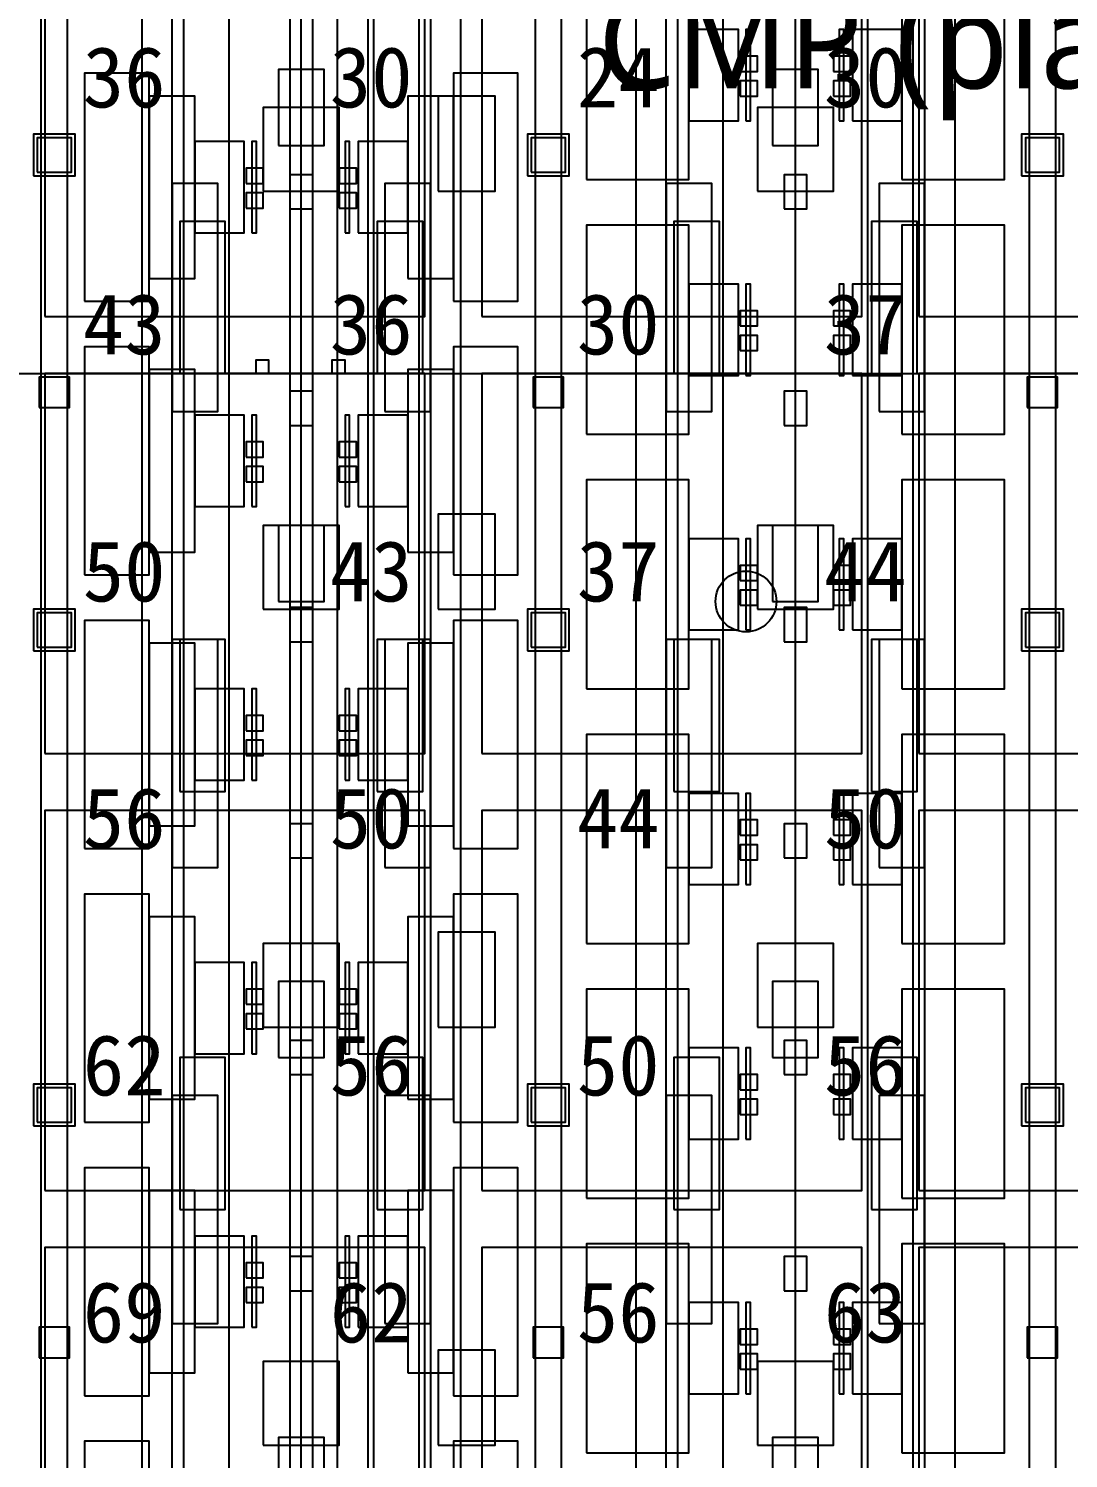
# Model space of a CAD drawing. Header units: metres. Extents: x -1640 to 1560, y -268 to 2338.
# Drawn here: x -118.92 to -91.57, y 996.45 to 1034.08 of the extents above; entities that cross this region are included whole.
import ezdxf

# ---------------------------------------------------------------- set-up
doc = ezdxf.new("R2010")
doc.units = ezdxf.units.M
for name, color, linetype in [('1F_CHL', 4, 'Continuous'), ('1F_PUMP', 2, 'Continuous'), ('1F_SCR', 3, 'Continuous'), ('1F_STRUCT_COLUMN', 8, 'Continuous'), ('2F_CSF_LATERAL_RACK_CONCEPT', 9, 'Continuous'), ('2F_RFG', 5, 'Continuous'), ('2F_STRUCT_COLUMN', 8, 'Continuous'), ('2F_VMB', 6, 'Continuous'), ('3F_CLEANROOM_OVERHEAD_PIPE_DUCT_CONCEPT', 9, 'Continuous'), ('3F_CMP', 5, 'Continuous'), ('3F_EHS_EGRESS_DIST_M', 2, 'Continuous'), ('3F_EHS_SAFETY_SHOWER_EYEWASH_CONCEPT', 3, 'Continuous'), ('3F_ETCH', 2, 'Continuous'), ('3F_FOUP', 5, 'Continuous'), ('3F_OHT', 9, 'Continuous'), ('3F_OHTV', 1, 'Continuous'), ('3F_STRUCT_COLUMN', 8, 'Continuous'), ('3F_TBAR', 6, 'Continuous'), ('3F_TEXT', 7, 'Continuous'), ('4F_FFU', 1, 'Continuous'), ('4F_STRUCT_PLENUM_TRUSS_CONCEPT', 9, 'Continuous'), ('5F_CHL', 4, 'Continuous'), ('5F_PUMP', 2, 'Continuous'), ('5F_SCR', 3, 'Continuous'), ('5F_STRUCT_COLUMN', 8, 'Continuous'), ('6F_CSF_LATERAL_RACK_CONCEPT', 9, 'Continuous'), ('6F_RFG', 5, 'Continuous'), ('6F_STRUCT_COLUMN', 8, 'Continuous'), ('6F_VMB', 6, 'Continuous'), ('7F_CLEANROOM_OVERHEAD_PIPE_DUCT_CONCEPT', 9, 'Continuous'), ('7F_CMP', 5, 'Continuous'), ('7F_EHS_EGRESS_DIST_M', 2, 'Continuous'), ('7F_EHS_SAFETY_SHOWER_EYEWASH_CONCEPT', 3, 'Continuous'), ('7F_ETCH', 2, 'Continuous'), ('7F_FOUP', 5, 'Continuous'), ('7F_OHT', 9, 'Continuous'), ('7F_OHTV', 1, 'Continuous'), ('7F_STRUCT_COLUMN', 8, 'Continuous'), ('7F_TBAR', 6, 'Continuous'), ('7F_TEXT', 7, 'Continuous'), ('8F_FFU', 1, 'Continuous'), ('8F_STRUCT_PLENUM_TRUSS_CONCEPT', 9, 'Continuous'), ('EHS_GAS_SUPPLY', 3, 'Continuous'), ('EHS_PROCESS_EXHAUST', 1, 'Continuous'), ('EHS_TREATED_EXHAUST', 30, 'Continuous'), ('UTIL_GAS.SPEC_CONCEPT', 3, 'Continuous'), ('UTIL_PCW.R_CONCEPT', 1, 'Continuous'), ('UTIL_PCW.S_CONCEPT', 6, 'Continuous')]:
    doc.layers.add(name, color=color, linetype=linetype)
doc.styles.add('KO', font='malgun.ttf')

msp = doc.modelspace()

# ---------------------------------------------------------------- linework, layer by layer
at = {"layer": '1F_CHL'}
for points in [[(-108.15, 1029.8), (-106.65, 1029.8), (-106.65, 1032.3), (-108.15, 1032.3)], [(-108.15, 1018.8), (-106.65, 1018.8), (-106.65, 1021.3), (-108.15, 1021.3)], [(-108.15, 1007.8), (-106.65, 1007.8), (-106.65, 1010.3), (-108.15, 1010.3)], [(-108.15, 996.8), (-106.65, 996.8), (-106.65, 999.3), (-108.15, 999.3)]]:
    msp.add_lwpolyline(points, close=True, dxfattribs=at)
at = {"layer": '1F_PUMP'}
for points in [[(-114.95, 1025), (-113.75, 1025), (-113.75, 1029), (-114.95, 1029)], [(-109.75, 1025), (-108.55, 1025), (-108.55, 1029), (-109.75, 1029)], [(-101.95, 1025), (-100.75, 1025), (-100.75, 1029), (-101.95, 1029)], [(-96.75, 1025), (-95.55, 1025), (-95.55, 1029), (-96.75, 1029)], [(-114.95, 1014), (-113.75, 1014), (-113.75, 1018), (-114.95, 1018)], [(-109.75, 1014), (-108.55, 1014), (-108.55, 1018), (-109.75, 1018)], [(-101.95, 1014), (-100.75, 1014), (-100.75, 1018), (-101.95, 1018)], [(-96.75, 1014), (-95.55, 1014), (-95.55, 1018), (-96.75, 1018)], [(-114.95, 1003), (-113.75, 1003), (-113.75, 1007), (-114.95, 1007)], [(-109.75, 1003), (-108.55, 1003), (-108.55, 1007), (-109.75, 1007)], [(-101.95, 1003), (-100.75, 1003), (-100.75, 1007), (-101.95, 1007)], [(-96.75, 1003), (-95.55, 1003), (-95.55, 1007), (-96.75, 1007)]]:
    msp.add_lwpolyline(points, close=True, dxfattribs=at)
at = {"layer": '1F_SCR'}
for points in [[(-112.75, 1029.8), (-110.75, 1029.8), (-110.75, 1032), (-112.75, 1032)], [(-99.75, 1029.8), (-97.75, 1029.8), (-97.75, 1032), (-99.75, 1032)], [(-112.75, 1018.8), (-110.75, 1018.8), (-110.75, 1021), (-112.75, 1021)], [(-99.75, 1018.8), (-97.75, 1018.8), (-97.75, 1021), (-99.75, 1021)], [(-112.75, 1007.8), (-110.75, 1007.8), (-110.75, 1010), (-112.75, 1010)], [(-99.75, 1007.8), (-97.75, 1007.8), (-97.75, 1010), (-99.75, 1010)], [(-112.75, 996.8), (-110.75, 996.8), (-110.75, 999), (-112.75, 999)], [(-99.75, 996.8), (-97.75, 996.8), (-97.75, 999), (-99.75, 999)]]:
    msp.add_lwpolyline(points, close=True, dxfattribs=at)
at = {"layer": '1F_STRUCT_COLUMN'}
for points in [[(-118.8, 1030.2), (-117.7, 1030.2), (-117.7, 1031.3), (-118.8, 1031.3)], [(-105.8, 1030.2), (-104.7, 1030.2), (-104.7, 1031.3), (-105.8, 1031.3)], [(-92.8, 1030.2), (-91.7, 1030.2), (-91.7, 1031.3), (-92.8, 1031.3)], [(-118.8, 1017.7), (-117.7, 1017.7), (-117.7, 1018.8), (-118.8, 1018.8)], [(-105.8, 1017.7), (-104.7, 1017.7), (-104.7, 1018.8), (-105.8, 1018.8)], [(-92.8, 1017.7), (-91.7, 1017.7), (-91.7, 1018.8), (-92.8, 1018.8)], [(-118.8, 1005.2), (-117.7, 1005.2), (-117.7, 1006.3), (-118.8, 1006.3)], [(-105.8, 1005.2), (-104.7, 1005.2), (-104.7, 1006.3), (-105.8, 1006.3)], [(-92.8, 1005.2), (-91.7, 1005.2), (-91.7, 1006.3), (-92.8, 1006.3)]]:
    msp.add_lwpolyline(points, close=True, dxfattribs=at)
at = {"layer": '2F_CSF_LATERAL_RACK_CONCEPT'}
for points in [[(-115.95, 891), (-115.15, 891), (-115.15, 1041), (-115.95, 1041)], [(-108.35, 891), (-107.55, 891), (-107.55, 1041), (-108.35, 1041)], [(-102.95, 891), (-102.15, 891), (-102.15, 1041), (-102.95, 1041)], [(-95.35, 891), (-94.55, 891), (-94.55, 1041), (-95.35, 1041)]]:
    msp.add_lwpolyline(points, close=True, dxfattribs=at)
at = {"layer": '2F_RFG'}
for points in [[(-115.15, 1024), (-113.95, 1024), (-113.95, 1030), (-115.15, 1030)], [(-109.55, 1024), (-108.35, 1024), (-108.35, 1030), (-109.55, 1030)], [(-102.15, 1024), (-100.95, 1024), (-100.95, 1030), (-102.15, 1030)], [(-96.55, 1024), (-95.35, 1024), (-95.35, 1030), (-96.55, 1030)], [(-115.15, 1012), (-113.95, 1012), (-113.95, 1018), (-115.15, 1018)], [(-109.55, 1012), (-108.35, 1012), (-108.35, 1018), (-109.55, 1018)], [(-102.15, 1012), (-100.95, 1012), (-100.95, 1018), (-102.15, 1018)], [(-96.55, 1012), (-95.35, 1012), (-95.35, 1018), (-96.55, 1018)], [(-115.15, 1000), (-113.95, 1000), (-113.95, 1006), (-115.15, 1006)], [(-109.55, 1000), (-108.35, 1000), (-108.35, 1006), (-109.55, 1006)], [(-102.15, 1000), (-100.95, 1000), (-100.95, 1006), (-102.15, 1006)], [(-96.55, 1000), (-95.35, 1000), (-95.35, 1006), (-96.55, 1006)]]:
    msp.add_lwpolyline(points, close=True, dxfattribs=at)
at = {"layer": '2F_STRUCT_COLUMN'}
for points in [[(-118.7, 1030.3), (-117.8, 1030.3), (-117.8, 1031.2), (-118.7, 1031.2)], [(-105.7, 1030.3), (-104.8, 1030.3), (-104.8, 1031.2), (-105.7, 1031.2)], [(-92.7, 1030.3), (-91.8, 1030.3), (-91.8, 1031.2), (-92.7, 1031.2)], [(-118.7, 1017.8), (-117.8, 1017.8), (-117.8, 1018.7), (-118.7, 1018.7)], [(-105.7, 1017.8), (-104.8, 1017.8), (-104.8, 1018.7), (-105.7, 1018.7)], [(-92.7, 1017.8), (-91.8, 1017.8), (-91.8, 1018.7), (-92.7, 1018.7)], [(-118.7, 1005.3), (-117.8, 1005.3), (-117.8, 1006.2), (-118.7, 1006.2)], [(-105.7, 1005.3), (-104.8, 1005.3), (-104.8, 1006.2), (-105.7, 1006.2)], [(-92.7, 1005.3), (-91.8, 1005.3), (-91.8, 1006.2), (-92.7, 1006.2)]]:
    msp.add_lwpolyline(points, close=True, dxfattribs=at)
at = {"layer": '2F_VMB'}
for points in [[(-112.35, 1031), (-111.15, 1031), (-111.15, 1033), (-112.35, 1033)], [(-99.35, 1031), (-98.15, 1031), (-98.15, 1033), (-99.35, 1033)], [(-112.35, 1019), (-111.15, 1019), (-111.15, 1021), (-112.35, 1021)], [(-99.35, 1019), (-98.15, 1019), (-98.15, 1021), (-99.35, 1021)], [(-112.35, 1007), (-111.15, 1007), (-111.15, 1009), (-112.35, 1009)], [(-99.35, 1007), (-98.15, 1007), (-98.15, 1009), (-99.35, 1009)], [(-112.35, 995), (-111.15, 995), (-111.15, 997), (-112.35, 997)], [(-99.35, 995), (-98.15, 995), (-98.15, 997), (-99.35, 997)]]:
    msp.add_lwpolyline(points, close=True, dxfattribs=at)
at = {"layer": '3F_CLEANROOM_OVERHEAD_PIPE_DUCT_CONCEPT'}
for points in [[(-114.85, 890), (-113.65, 890), (-113.65, 1042), (-114.85, 1042)], [(-109.85, 890), (-108.65, 890), (-108.65, 1042), (-109.85, 1042)], [(-101.85, 890), (-100.65, 890), (-100.65, 1042), (-101.85, 1042)], [(-96.85, 890), (-95.65, 890), (-95.65, 1042), (-96.85, 1042)]]:
    msp.add_lwpolyline(points, close=True, dxfattribs=at)
at = {"layer": '3F_CMP'}
for points in [[(-104.25, 1030.1), (-101.55, 1030.1), (-101.55, 1035.6), (-104.25, 1035.6)], [(-95.95, 1030.1), (-93.25, 1030.1), (-93.25, 1035.6), (-95.95, 1035.6)], [(-101.55, 1031.65), (-100.25, 1031.65), (-100.25, 1034.05), (-101.55, 1034.05)], [(-97.25, 1031.65), (-95.95, 1031.65), (-95.95, 1034.05), (-97.25, 1034.05)], [(-104.25, 1023.4), (-101.55, 1023.4), (-101.55, 1028.9), (-104.25, 1028.9)], [(-95.95, 1023.4), (-93.25, 1023.4), (-93.25, 1028.9), (-95.95, 1028.9)], [(-101.55, 1024.95), (-100.25, 1024.95), (-100.25, 1027.35), (-101.55, 1027.35)], [(-97.25, 1024.95), (-95.95, 1024.95), (-95.95, 1027.35), (-97.25, 1027.35)], [(-104.25, 1016.7), (-101.55, 1016.7), (-101.55, 1022.2), (-104.25, 1022.2)], [(-95.95, 1016.7), (-93.25, 1016.7), (-93.25, 1022.2), (-95.95, 1022.2)], [(-101.55, 1018.25), (-100.25, 1018.25), (-100.25, 1020.65), (-101.55, 1020.65)], [(-97.25, 1018.25), (-95.95, 1018.25), (-95.95, 1020.65), (-97.25, 1020.65)], [(-104.25, 1010), (-101.55, 1010), (-101.55, 1015.5), (-104.25, 1015.5)], [(-95.95, 1010), (-93.25, 1010), (-93.25, 1015.5), (-95.95, 1015.5)], [(-101.55, 1011.55), (-100.25, 1011.55), (-100.25, 1013.95), (-101.55, 1013.95)], [(-97.25, 1011.55), (-95.95, 1011.55), (-95.95, 1013.95), (-97.25, 1013.95)], [(-104.25, 1003.3), (-101.55, 1003.3), (-101.55, 1008.8), (-104.25, 1008.8)], [(-95.95, 1003.3), (-93.25, 1003.3), (-93.25, 1008.8), (-95.95, 1008.8)], [(-101.55, 1004.85), (-100.25, 1004.85), (-100.25, 1007.25), (-101.55, 1007.25)], [(-97.25, 1004.85), (-95.95, 1004.85), (-95.95, 1007.25), (-97.25, 1007.25)], [(-104.25, 996.6), (-101.55, 996.6), (-101.55, 1002.1), (-104.25, 1002.1)], [(-95.95, 996.6), (-93.25, 996.6), (-93.25, 1002.1), (-95.95, 1002.1)], [(-101.55, 998.15), (-100.25, 998.15), (-100.25, 1000.55), (-101.55, 1000.55)], [(-97.25, 998.15), (-95.95, 998.15), (-95.95, 1000.55), (-97.25, 1000.55)]]:
    msp.add_lwpolyline(points, close=True, dxfattribs=at)
at = {"layer": '3F_EHS_SAFETY_SHOWER_EYEWASH_CONCEPT'}
msp.add_circle((-100.05, 1019), 0.8, dxfattribs=at)
at = {"layer": '3F_ETCH'}
for points in [[(-117.45, 1026.9), (-115.75, 1026.9), (-115.75, 1032.9), (-117.45, 1032.9)], [(-107.75, 1026.9), (-106.05, 1026.9), (-106.05, 1032.9), (-107.75, 1032.9)], [(-115.75, 1027.5), (-114.55, 1027.5), (-114.55, 1032.3), (-115.75, 1032.3)], [(-108.95, 1027.5), (-107.75, 1027.5), (-107.75, 1032.3), (-108.95, 1032.3)], [(-114.55, 1028.7), (-113.25, 1028.7), (-113.25, 1031.1), (-114.55, 1031.1)], [(-110.25, 1028.7), (-108.95, 1028.7), (-108.95, 1031.1), (-110.25, 1031.1)], [(-117.45, 1019.7), (-115.75, 1019.7), (-115.75, 1025.7), (-117.45, 1025.7)], [(-107.75, 1019.7), (-106.05, 1019.7), (-106.05, 1025.7), (-107.75, 1025.7)], [(-115.75, 1020.3), (-114.55, 1020.3), (-114.55, 1025.1), (-115.75, 1025.1)], [(-108.95, 1020.3), (-107.75, 1020.3), (-107.75, 1025.1), (-108.95, 1025.1)], [(-114.55, 1021.5), (-113.25, 1021.5), (-113.25, 1023.9), (-114.55, 1023.9)], [(-110.25, 1021.5), (-108.95, 1021.5), (-108.95, 1023.9), (-110.25, 1023.9)], [(-117.45, 1012.5), (-115.75, 1012.5), (-115.75, 1018.5), (-117.45, 1018.5)], [(-107.75, 1012.5), (-106.05, 1012.5), (-106.05, 1018.5), (-107.75, 1018.5)], [(-115.75, 1013.1), (-114.55, 1013.1), (-114.55, 1017.9), (-115.75, 1017.9)], [(-108.95, 1013.1), (-107.75, 1013.1), (-107.75, 1017.9), (-108.95, 1017.9)], [(-114.55, 1014.3), (-113.25, 1014.3), (-113.25, 1016.7), (-114.55, 1016.7)], [(-110.25, 1014.3), (-108.95, 1014.3), (-108.95, 1016.7), (-110.25, 1016.7)], [(-117.45, 1005.3), (-115.75, 1005.3), (-115.75, 1011.3), (-117.45, 1011.3)], [(-107.75, 1005.3), (-106.05, 1005.3), (-106.05, 1011.3), (-107.75, 1011.3)], [(-115.75, 1005.9), (-114.55, 1005.9), (-114.55, 1010.7), (-115.75, 1010.7)], [(-108.95, 1005.9), (-107.75, 1005.9), (-107.75, 1010.7), (-108.95, 1010.7)], [(-114.55, 1007.1), (-113.25, 1007.1), (-113.25, 1009.5), (-114.55, 1009.5)], [(-110.25, 1007.1), (-108.95, 1007.1), (-108.95, 1009.5), (-110.25, 1009.5)], [(-117.45, 998.1), (-115.75, 998.1), (-115.75, 1004.1), (-117.45, 1004.1)], [(-107.75, 998.1), (-106.05, 998.1), (-106.05, 1004.1), (-107.75, 1004.1)], [(-115.75, 998.7), (-114.55, 998.7), (-114.55, 1003.5), (-115.75, 1003.5)], [(-108.95, 998.7), (-107.75, 998.7), (-107.75, 1003.5), (-108.95, 1003.5)], [(-114.55, 999.9), (-113.25, 999.9), (-113.25, 1002.3), (-114.55, 1002.3)], [(-110.25, 999.9), (-108.95, 999.9), (-108.95, 1002.3), (-110.25, 1002.3)], [(-117.45, 990.9), (-115.75, 990.9), (-115.75, 996.9), (-117.45, 996.9)], [(-107.75, 990.9), (-106.05, 990.9), (-106.05, 996.9), (-107.75, 996.9)]]:
    msp.add_lwpolyline(points, close=True, dxfattribs=at)
at = {"layer": '3F_FOUP'}
for points in [[(-100.2, 1032.95), (-99.75, 1032.95), (-99.75, 1033.35), (-100.2, 1033.35)], [(-97.75, 1032.95), (-97.3, 1032.95), (-97.3, 1033.35), (-97.75, 1033.35)], [(-100.2, 1032.3), (-99.75, 1032.3), (-99.75, 1032.7), (-100.2, 1032.7)], [(-97.75, 1032.3), (-97.3, 1032.3), (-97.3, 1032.7), (-97.75, 1032.7)], [(-113.2, 1030), (-112.75, 1030), (-112.75, 1030.4), (-113.2, 1030.4)], [(-110.75, 1030), (-110.3, 1030), (-110.3, 1030.4), (-110.75, 1030.4)], [(-113.2, 1029.35), (-112.75, 1029.35), (-112.75, 1029.75), (-113.2, 1029.75)], [(-110.75, 1029.35), (-110.3, 1029.35), (-110.3, 1029.75), (-110.75, 1029.75)], [(-100.2, 1026.25), (-99.75, 1026.25), (-99.75, 1026.65), (-100.2, 1026.65)], [(-97.75, 1026.25), (-97.3, 1026.25), (-97.3, 1026.65), (-97.75, 1026.65)], [(-100.2, 1025.6), (-99.75, 1025.6), (-99.75, 1026), (-100.2, 1026)], [(-97.75, 1025.6), (-97.3, 1025.6), (-97.3, 1026), (-97.75, 1026)], [(-113.2, 1022.8), (-112.75, 1022.8), (-112.75, 1023.2), (-113.2, 1023.2)], [(-110.75, 1022.8), (-110.3, 1022.8), (-110.3, 1023.2), (-110.75, 1023.2)], [(-113.2, 1022.15), (-112.75, 1022.15), (-112.75, 1022.55), (-113.2, 1022.55)], [(-110.75, 1022.15), (-110.3, 1022.15), (-110.3, 1022.55), (-110.75, 1022.55)], [(-100.2, 1019.55), (-99.75, 1019.55), (-99.75, 1019.95), (-100.2, 1019.95)], [(-97.75, 1019.55), (-97.3, 1019.55), (-97.3, 1019.95), (-97.75, 1019.95)], [(-100.2, 1018.9), (-99.75, 1018.9), (-99.75, 1019.3), (-100.2, 1019.3)], [(-97.75, 1018.9), (-97.3, 1018.9), (-97.3, 1019.3), (-97.75, 1019.3)], [(-113.2, 1015.6), (-112.75, 1015.6), (-112.75, 1016), (-113.2, 1016)], [(-110.75, 1015.6), (-110.3, 1015.6), (-110.3, 1016), (-110.75, 1016)], [(-113.2, 1014.95), (-112.75, 1014.95), (-112.75, 1015.35), (-113.2, 1015.35)], [(-110.75, 1014.95), (-110.3, 1014.95), (-110.3, 1015.35), (-110.75, 1015.35)], [(-100.2, 1012.85), (-99.75, 1012.85), (-99.75, 1013.25), (-100.2, 1013.25)], [(-97.75, 1012.85), (-97.3, 1012.85), (-97.3, 1013.25), (-97.75, 1013.25)], [(-100.2, 1012.2), (-99.75, 1012.2), (-99.75, 1012.6), (-100.2, 1012.6)], [(-97.75, 1012.2), (-97.3, 1012.2), (-97.3, 1012.6), (-97.75, 1012.6)], [(-113.2, 1008.4), (-112.75, 1008.4), (-112.75, 1008.8), (-113.2, 1008.8)], [(-110.75, 1008.4), (-110.3, 1008.4), (-110.3, 1008.8), (-110.75, 1008.8)], [(-113.2, 1007.75), (-112.75, 1007.75), (-112.75, 1008.15), (-113.2, 1008.15)], [(-110.75, 1007.75), (-110.3, 1007.75), (-110.3, 1008.15), (-110.75, 1008.15)], [(-100.2, 1006.15), (-99.75, 1006.15), (-99.75, 1006.55), (-100.2, 1006.55)], [(-97.75, 1006.15), (-97.3, 1006.15), (-97.3, 1006.55), (-97.75, 1006.55)], [(-100.2, 1005.5), (-99.75, 1005.5), (-99.75, 1005.9), (-100.2, 1005.9)], [(-97.75, 1005.5), (-97.3, 1005.5), (-97.3, 1005.9), (-97.75, 1005.9)], [(-113.2, 1001.2), (-112.75, 1001.2), (-112.75, 1001.6), (-113.2, 1001.6)], [(-110.75, 1001.2), (-110.3, 1001.2), (-110.3, 1001.6), (-110.75, 1001.6)], [(-113.2, 1000.55), (-112.75, 1000.55), (-112.75, 1000.95), (-113.2, 1000.95)], [(-110.75, 1000.55), (-110.3, 1000.55), (-110.3, 1000.95), (-110.75, 1000.95)], [(-100.2, 999.45), (-99.75, 999.45), (-99.75, 999.85), (-100.2, 999.85)], [(-97.75, 999.45), (-97.3, 999.45), (-97.3, 999.85), (-97.75, 999.85)], [(-100.2, 998.8), (-99.75, 998.8), (-99.75, 999.2), (-100.2, 999.2)], [(-97.75, 998.8), (-97.3, 998.8), (-97.3, 999.2), (-97.75, 999.2)]]:
    msp.add_lwpolyline(points, close=True, dxfattribs=at)
at = {"layer": '3F_OHT'}
for p, q in [((-111.75, 970), (-111.75, 1042)), ((-98.75, 970), (-98.75, 1042))]:
    msp.add_line(p, q, dxfattribs=at)
at = {"layer": '3F_OHTV'}
for points in [[(-112.05, 1029.33), (-111.45, 1029.33), (-111.45, 1030.23), (-112.05, 1030.23)], [(-99.05, 1029.33), (-98.45, 1029.33), (-98.45, 1030.23), (-99.05, 1030.23)], [(-112.05, 1023.63), (-111.45, 1023.63), (-111.45, 1024.53), (-112.05, 1024.53)], [(-99.05, 1023.63), (-98.45, 1023.63), (-98.45, 1024.53), (-99.05, 1024.53)], [(-112.05, 1017.94), (-111.45, 1017.94), (-111.45, 1018.84), (-112.05, 1018.84)], [(-99.05, 1017.94), (-98.45, 1017.94), (-98.45, 1018.84), (-99.05, 1018.84)], [(-112.05, 1012.25), (-111.45, 1012.25), (-111.45, 1013.15), (-112.05, 1013.15)], [(-99.05, 1012.25), (-98.45, 1012.25), (-98.45, 1013.15), (-99.05, 1013.15)], [(-112.05, 1006.55), (-111.45, 1006.55), (-111.45, 1007.45), (-112.05, 1007.45)], [(-99.05, 1006.55), (-98.45, 1006.55), (-98.45, 1007.45), (-99.05, 1007.45)], [(-112.05, 1000.86), (-111.45, 1000.86), (-111.45, 1001.76), (-112.05, 1001.76)], [(-99.05, 1000.86), (-98.45, 1000.86), (-98.45, 1001.76), (-99.05, 1001.76)]]:
    msp.add_lwpolyline(points, close=True, dxfattribs=at)
at = {"layer": '3F_STRUCT_COLUMN'}
for points in [[(-118.65, 1024.1), (-117.85, 1024.1), (-117.85, 1024.9), (-118.65, 1024.9)], [(-105.65, 1024.1), (-104.85, 1024.1), (-104.85, 1024.9), (-105.65, 1024.9)], [(-92.65, 1024.1), (-91.85, 1024.1), (-91.85, 1024.9), (-92.65, 1024.9)], [(-118.65, 999.1), (-117.85, 999.1), (-117.85, 999.9), (-118.65, 999.9)], [(-105.65, 999.1), (-104.85, 999.1), (-104.85, 999.9), (-105.65, 999.9)], [(-92.65, 999.1), (-91.85, 999.1), (-91.85, 999.9), (-92.65, 999.9)]]:
    msp.add_lwpolyline(points, close=True, dxfattribs=at)
at = {"layer": '3F_TBAR'}
for points in [[(-100.05, 1031.65), (-99.93, 1031.65), (-99.93, 1034.05), (-100.05, 1034.05)], [(-97.6, 1031.65), (-97.48, 1031.65), (-97.48, 1034.05), (-97.6, 1034.05)], [(-113.05, 1028.7), (-112.93, 1028.7), (-112.93, 1031.1), (-113.05, 1031.1)], [(-110.6, 1028.7), (-110.48, 1028.7), (-110.48, 1031.1), (-110.6, 1031.1)], [(-100.05, 1024.95), (-99.93, 1024.95), (-99.93, 1027.35), (-100.05, 1027.35)], [(-97.6, 1024.95), (-97.48, 1024.95), (-97.48, 1027.35), (-97.6, 1027.35)], [(-113.05, 1021.5), (-112.93, 1021.5), (-112.93, 1023.9), (-113.05, 1023.9)], [(-110.6, 1021.5), (-110.48, 1021.5), (-110.48, 1023.9), (-110.6, 1023.9)], [(-100.05, 1018.25), (-99.93, 1018.25), (-99.93, 1020.65), (-100.05, 1020.65)], [(-97.6, 1018.25), (-97.48, 1018.25), (-97.48, 1020.65), (-97.6, 1020.65)], [(-113.05, 1014.3), (-112.93, 1014.3), (-112.93, 1016.7), (-113.05, 1016.7)], [(-110.6, 1014.3), (-110.48, 1014.3), (-110.48, 1016.7), (-110.6, 1016.7)], [(-100.05, 1011.55), (-99.93, 1011.55), (-99.93, 1013.95), (-100.05, 1013.95)], [(-97.6, 1011.55), (-97.48, 1011.55), (-97.48, 1013.95), (-97.6, 1013.95)], [(-113.05, 1007.1), (-112.93, 1007.1), (-112.93, 1009.5), (-113.05, 1009.5)], [(-110.6, 1007.1), (-110.48, 1007.1), (-110.48, 1009.5), (-110.6, 1009.5)], [(-100.05, 1004.85), (-99.93, 1004.85), (-99.93, 1007.25), (-100.05, 1007.25)], [(-97.6, 1004.85), (-97.48, 1004.85), (-97.48, 1007.25), (-97.6, 1007.25)], [(-113.05, 999.9), (-112.93, 999.9), (-112.93, 1002.3), (-113.05, 1002.3)], [(-110.6, 999.9), (-110.48, 999.9), (-110.48, 1002.3), (-110.6, 1002.3)], [(-100.05, 998.15), (-99.93, 998.15), (-99.93, 1000.55), (-100.05, 1000.55)], [(-97.6, 998.15), (-97.48, 998.15), (-97.48, 1000.55), (-97.6, 1000.55)]]:
    msp.add_lwpolyline(points, close=True, dxfattribs=at)
at = {"layer": '4F_FFU'}
for points in [[(-118.5, 1026.5), (-108.5, 1026.5), (-108.5, 1036.5), (-118.5, 1036.5)], [(-107, 1026.5), (-97, 1026.5), (-97, 1036.5), (-107, 1036.5)], [(-95.5, 1026.5), (-85.5, 1026.5), (-85.5, 1036.5), (-95.5, 1036.5)], [(-118.5, 1015), (-108.5, 1015), (-108.5, 1025), (-118.5, 1025)], [(-107, 1015), (-97, 1015), (-97, 1025), (-107, 1025)], [(-95.5, 1015), (-85.5, 1015), (-85.5, 1025), (-95.5, 1025)], [(-118.5, 1003.5), (-108.5, 1003.5), (-108.5, 1013.5), (-118.5, 1013.5)], [(-107, 1003.5), (-97, 1003.5), (-97, 1013.5), (-107, 1013.5)], [(-95.5, 1003.5), (-85.5, 1003.5), (-85.5, 1013.5), (-95.5, 1013.5)], [(-118.5, 992), (-108.5, 992), (-108.5, 1002), (-118.5, 1002)], [(-107, 992), (-97, 992), (-97, 1002), (-107, 1002)], [(-95.5, 992), (-85.5, 992), (-85.5, 1002), (-95.5, 1002)]]:
    msp.add_lwpolyline(points, close=True, dxfattribs=at)
at = {"layer": '4F_STRUCT_PLENUM_TRUSS_CONCEPT'}
for points in [[(-118.6, 887), (-117.9, 887), (-117.9, 1045), (-118.6, 1045)], [(-105.6, 887), (-104.9, 887), (-104.9, 1045), (-105.6, 1045)], [(-92.6, 887), (-91.9, 887), (-91.9, 1045), (-92.6, 1045)]]:
    msp.add_lwpolyline(points, close=True, dxfattribs=at)
at = {"layer": '5F_CHL'}
for points in [[(-108.15, 1029.8), (-106.65, 1029.8), (-106.65, 1032.3), (-108.15, 1032.3)], [(-108.15, 1018.8), (-106.65, 1018.8), (-106.65, 1021.3), (-108.15, 1021.3)], [(-108.15, 1007.8), (-106.65, 1007.8), (-106.65, 1010.3), (-108.15, 1010.3)], [(-108.15, 996.8), (-106.65, 996.8), (-106.65, 999.3), (-108.15, 999.3)]]:
    msp.add_lwpolyline(points, close=True, dxfattribs=at)
at = {"layer": '5F_PUMP'}
for points in [[(-114.95, 1025), (-113.75, 1025), (-113.75, 1029), (-114.95, 1029)], [(-109.75, 1025), (-108.55, 1025), (-108.55, 1029), (-109.75, 1029)], [(-101.95, 1025), (-100.75, 1025), (-100.75, 1029), (-101.95, 1029)], [(-96.75, 1025), (-95.55, 1025), (-95.55, 1029), (-96.75, 1029)], [(-114.95, 1014), (-113.75, 1014), (-113.75, 1018), (-114.95, 1018)], [(-109.75, 1014), (-108.55, 1014), (-108.55, 1018), (-109.75, 1018)], [(-101.95, 1014), (-100.75, 1014), (-100.75, 1018), (-101.95, 1018)], [(-96.75, 1014), (-95.55, 1014), (-95.55, 1018), (-96.75, 1018)], [(-114.95, 1003), (-113.75, 1003), (-113.75, 1007), (-114.95, 1007)], [(-109.75, 1003), (-108.55, 1003), (-108.55, 1007), (-109.75, 1007)], [(-101.95, 1003), (-100.75, 1003), (-100.75, 1007), (-101.95, 1007)], [(-96.75, 1003), (-95.55, 1003), (-95.55, 1007), (-96.75, 1007)]]:
    msp.add_lwpolyline(points, close=True, dxfattribs=at)
at = {"layer": '5F_SCR'}
for points in [[(-112.75, 1029.8), (-110.75, 1029.8), (-110.75, 1032), (-112.75, 1032)], [(-99.75, 1029.8), (-97.75, 1029.8), (-97.75, 1032), (-99.75, 1032)], [(-112.75, 1018.8), (-110.75, 1018.8), (-110.75, 1021), (-112.75, 1021)], [(-99.75, 1018.8), (-97.75, 1018.8), (-97.75, 1021), (-99.75, 1021)], [(-112.75, 1007.8), (-110.75, 1007.8), (-110.75, 1010), (-112.75, 1010)], [(-99.75, 1007.8), (-97.75, 1007.8), (-97.75, 1010), (-99.75, 1010)], [(-112.75, 996.8), (-110.75, 996.8), (-110.75, 999), (-112.75, 999)], [(-99.75, 996.8), (-97.75, 996.8), (-97.75, 999), (-99.75, 999)]]:
    msp.add_lwpolyline(points, close=True, dxfattribs=at)
at = {"layer": '5F_STRUCT_COLUMN'}
for points in [[(-118.8, 1030.2), (-117.7, 1030.2), (-117.7, 1031.3), (-118.8, 1031.3)], [(-105.8, 1030.2), (-104.7, 1030.2), (-104.7, 1031.3), (-105.8, 1031.3)], [(-92.8, 1030.2), (-91.7, 1030.2), (-91.7, 1031.3), (-92.8, 1031.3)], [(-118.8, 1017.7), (-117.7, 1017.7), (-117.7, 1018.8), (-118.8, 1018.8)], [(-105.8, 1017.7), (-104.7, 1017.7), (-104.7, 1018.8), (-105.8, 1018.8)], [(-92.8, 1017.7), (-91.7, 1017.7), (-91.7, 1018.8), (-92.8, 1018.8)], [(-118.8, 1005.2), (-117.7, 1005.2), (-117.7, 1006.3), (-118.8, 1006.3)], [(-105.8, 1005.2), (-104.7, 1005.2), (-104.7, 1006.3), (-105.8, 1006.3)], [(-92.8, 1005.2), (-91.7, 1005.2), (-91.7, 1006.3), (-92.8, 1006.3)]]:
    msp.add_lwpolyline(points, close=True, dxfattribs=at)
at = {"layer": '6F_CSF_LATERAL_RACK_CONCEPT'}
for points in [[(-115.95, 891), (-115.15, 891), (-115.15, 1041), (-115.95, 1041)], [(-108.35, 891), (-107.55, 891), (-107.55, 1041), (-108.35, 1041)], [(-102.95, 891), (-102.15, 891), (-102.15, 1041), (-102.95, 1041)], [(-95.35, 891), (-94.55, 891), (-94.55, 1041), (-95.35, 1041)]]:
    msp.add_lwpolyline(points, close=True, dxfattribs=at)
at = {"layer": '6F_RFG'}
for points in [[(-115.15, 1024), (-113.95, 1024), (-113.95, 1030), (-115.15, 1030)], [(-109.55, 1024), (-108.35, 1024), (-108.35, 1030), (-109.55, 1030)], [(-102.15, 1024), (-100.95, 1024), (-100.95, 1030), (-102.15, 1030)], [(-96.55, 1024), (-95.35, 1024), (-95.35, 1030), (-96.55, 1030)], [(-115.15, 1012), (-113.95, 1012), (-113.95, 1018), (-115.15, 1018)], [(-109.55, 1012), (-108.35, 1012), (-108.35, 1018), (-109.55, 1018)], [(-102.15, 1012), (-100.95, 1012), (-100.95, 1018), (-102.15, 1018)], [(-96.55, 1012), (-95.35, 1012), (-95.35, 1018), (-96.55, 1018)], [(-115.15, 1000), (-113.95, 1000), (-113.95, 1006), (-115.15, 1006)], [(-109.55, 1000), (-108.35, 1000), (-108.35, 1006), (-109.55, 1006)], [(-102.15, 1000), (-100.95, 1000), (-100.95, 1006), (-102.15, 1006)], [(-96.55, 1000), (-95.35, 1000), (-95.35, 1006), (-96.55, 1006)]]:
    msp.add_lwpolyline(points, close=True, dxfattribs=at)
at = {"layer": '6F_STRUCT_COLUMN'}
for points in [[(-118.7, 1030.3), (-117.8, 1030.3), (-117.8, 1031.2), (-118.7, 1031.2)], [(-105.7, 1030.3), (-104.8, 1030.3), (-104.8, 1031.2), (-105.7, 1031.2)], [(-92.7, 1030.3), (-91.8, 1030.3), (-91.8, 1031.2), (-92.7, 1031.2)], [(-118.7, 1017.8), (-117.8, 1017.8), (-117.8, 1018.7), (-118.7, 1018.7)], [(-105.7, 1017.8), (-104.8, 1017.8), (-104.8, 1018.7), (-105.7, 1018.7)], [(-92.7, 1017.8), (-91.8, 1017.8), (-91.8, 1018.7), (-92.7, 1018.7)], [(-118.7, 1005.3), (-117.8, 1005.3), (-117.8, 1006.2), (-118.7, 1006.2)], [(-105.7, 1005.3), (-104.8, 1005.3), (-104.8, 1006.2), (-105.7, 1006.2)], [(-92.7, 1005.3), (-91.8, 1005.3), (-91.8, 1006.2), (-92.7, 1006.2)]]:
    msp.add_lwpolyline(points, close=True, dxfattribs=at)
at = {"layer": '6F_VMB'}
for points in [[(-112.35, 1031), (-111.15, 1031), (-111.15, 1033), (-112.35, 1033)], [(-99.35, 1031), (-98.15, 1031), (-98.15, 1033), (-99.35, 1033)], [(-112.35, 1019), (-111.15, 1019), (-111.15, 1021), (-112.35, 1021)], [(-99.35, 1019), (-98.15, 1019), (-98.15, 1021), (-99.35, 1021)], [(-112.35, 1007), (-111.15, 1007), (-111.15, 1009), (-112.35, 1009)], [(-99.35, 1007), (-98.15, 1007), (-98.15, 1009), (-99.35, 1009)], [(-112.35, 995), (-111.15, 995), (-111.15, 997), (-112.35, 997)], [(-99.35, 995), (-98.15, 995), (-98.15, 997), (-99.35, 997)]]:
    msp.add_lwpolyline(points, close=True, dxfattribs=at)
at = {"layer": '7F_CLEANROOM_OVERHEAD_PIPE_DUCT_CONCEPT'}
for points in [[(-114.85, 890), (-113.65, 890), (-113.65, 1042), (-114.85, 1042)], [(-109.85, 890), (-108.65, 890), (-108.65, 1042), (-109.85, 1042)], [(-101.85, 890), (-100.65, 890), (-100.65, 1042), (-101.85, 1042)], [(-96.85, 890), (-95.65, 890), (-95.65, 1042), (-96.85, 1042)]]:
    msp.add_lwpolyline(points, close=True, dxfattribs=at)
at = {"layer": '7F_CMP'}
for points in [[(-104.25, 1030.1), (-101.55, 1030.1), (-101.55, 1035.6), (-104.25, 1035.6)], [(-95.95, 1030.1), (-93.25, 1030.1), (-93.25, 1035.6), (-95.95, 1035.6)], [(-101.55, 1031.65), (-100.25, 1031.65), (-100.25, 1034.05), (-101.55, 1034.05)], [(-97.25, 1031.65), (-95.95, 1031.65), (-95.95, 1034.05), (-97.25, 1034.05)], [(-104.25, 1023.4), (-101.55, 1023.4), (-101.55, 1028.9), (-104.25, 1028.9)], [(-95.95, 1023.4), (-93.25, 1023.4), (-93.25, 1028.9), (-95.95, 1028.9)], [(-101.55, 1024.95), (-100.25, 1024.95), (-100.25, 1027.35), (-101.55, 1027.35)], [(-97.25, 1024.95), (-95.95, 1024.95), (-95.95, 1027.35), (-97.25, 1027.35)], [(-104.25, 1016.7), (-101.55, 1016.7), (-101.55, 1022.2), (-104.25, 1022.2)], [(-95.95, 1016.7), (-93.25, 1016.7), (-93.25, 1022.2), (-95.95, 1022.2)], [(-101.55, 1018.25), (-100.25, 1018.25), (-100.25, 1020.65), (-101.55, 1020.65)], [(-97.25, 1018.25), (-95.95, 1018.25), (-95.95, 1020.65), (-97.25, 1020.65)], [(-104.25, 1010), (-101.55, 1010), (-101.55, 1015.5), (-104.25, 1015.5)], [(-95.95, 1010), (-93.25, 1010), (-93.25, 1015.5), (-95.95, 1015.5)], [(-101.55, 1011.55), (-100.25, 1011.55), (-100.25, 1013.95), (-101.55, 1013.95)], [(-97.25, 1011.55), (-95.95, 1011.55), (-95.95, 1013.95), (-97.25, 1013.95)], [(-104.25, 1003.3), (-101.55, 1003.3), (-101.55, 1008.8), (-104.25, 1008.8)], [(-95.95, 1003.3), (-93.25, 1003.3), (-93.25, 1008.8), (-95.95, 1008.8)], [(-101.55, 1004.85), (-100.25, 1004.85), (-100.25, 1007.25), (-101.55, 1007.25)], [(-97.25, 1004.85), (-95.95, 1004.85), (-95.95, 1007.25), (-97.25, 1007.25)], [(-104.25, 996.6), (-101.55, 996.6), (-101.55, 1002.1), (-104.25, 1002.1)], [(-95.95, 996.6), (-93.25, 996.6), (-93.25, 1002.1), (-95.95, 1002.1)], [(-101.55, 998.15), (-100.25, 998.15), (-100.25, 1000.55), (-101.55, 1000.55)], [(-97.25, 998.15), (-95.95, 998.15), (-95.95, 1000.55), (-97.25, 1000.55)]]:
    msp.add_lwpolyline(points, close=True, dxfattribs=at)
at = {"layer": '7F_EHS_SAFETY_SHOWER_EYEWASH_CONCEPT'}
msp.add_circle((-100.05, 1019), 0.8, dxfattribs=at)
at = {"layer": '7F_ETCH'}
for points in [[(-117.45, 1026.9), (-115.75, 1026.9), (-115.75, 1032.9), (-117.45, 1032.9)], [(-107.75, 1026.9), (-106.05, 1026.9), (-106.05, 1032.9), (-107.75, 1032.9)], [(-115.75, 1027.5), (-114.55, 1027.5), (-114.55, 1032.3), (-115.75, 1032.3)], [(-108.95, 1027.5), (-107.75, 1027.5), (-107.75, 1032.3), (-108.95, 1032.3)], [(-114.55, 1028.7), (-113.25, 1028.7), (-113.25, 1031.1), (-114.55, 1031.1)], [(-110.25, 1028.7), (-108.95, 1028.7), (-108.95, 1031.1), (-110.25, 1031.1)], [(-117.45, 1019.7), (-115.75, 1019.7), (-115.75, 1025.7), (-117.45, 1025.7)], [(-107.75, 1019.7), (-106.05, 1019.7), (-106.05, 1025.7), (-107.75, 1025.7)], [(-115.75, 1020.3), (-114.55, 1020.3), (-114.55, 1025.1), (-115.75, 1025.1)], [(-108.95, 1020.3), (-107.75, 1020.3), (-107.75, 1025.1), (-108.95, 1025.1)], [(-114.55, 1021.5), (-113.25, 1021.5), (-113.25, 1023.9), (-114.55, 1023.9)], [(-110.25, 1021.5), (-108.95, 1021.5), (-108.95, 1023.9), (-110.25, 1023.9)], [(-117.45, 1012.5), (-115.75, 1012.5), (-115.75, 1018.5), (-117.45, 1018.5)], [(-107.75, 1012.5), (-106.05, 1012.5), (-106.05, 1018.5), (-107.75, 1018.5)], [(-115.75, 1013.1), (-114.55, 1013.1), (-114.55, 1017.9), (-115.75, 1017.9)], [(-108.95, 1013.1), (-107.75, 1013.1), (-107.75, 1017.9), (-108.95, 1017.9)], [(-114.55, 1014.3), (-113.25, 1014.3), (-113.25, 1016.7), (-114.55, 1016.7)], [(-110.25, 1014.3), (-108.95, 1014.3), (-108.95, 1016.7), (-110.25, 1016.7)], [(-117.45, 1005.3), (-115.75, 1005.3), (-115.75, 1011.3), (-117.45, 1011.3)], [(-107.75, 1005.3), (-106.05, 1005.3), (-106.05, 1011.3), (-107.75, 1011.3)], [(-115.75, 1005.9), (-114.55, 1005.9), (-114.55, 1010.7), (-115.75, 1010.7)], [(-108.95, 1005.9), (-107.75, 1005.9), (-107.75, 1010.7), (-108.95, 1010.7)], [(-114.55, 1007.1), (-113.25, 1007.1), (-113.25, 1009.5), (-114.55, 1009.5)], [(-110.25, 1007.1), (-108.95, 1007.1), (-108.95, 1009.5), (-110.25, 1009.5)], [(-117.45, 998.1), (-115.75, 998.1), (-115.75, 1004.1), (-117.45, 1004.1)], [(-107.75, 998.1), (-106.05, 998.1), (-106.05, 1004.1), (-107.75, 1004.1)], [(-115.75, 998.7), (-114.55, 998.7), (-114.55, 1003.5), (-115.75, 1003.5)], [(-108.95, 998.7), (-107.75, 998.7), (-107.75, 1003.5), (-108.95, 1003.5)], [(-114.55, 999.9), (-113.25, 999.9), (-113.25, 1002.3), (-114.55, 1002.3)], [(-110.25, 999.9), (-108.95, 999.9), (-108.95, 1002.3), (-110.25, 1002.3)], [(-117.45, 990.9), (-115.75, 990.9), (-115.75, 996.9), (-117.45, 996.9)], [(-107.75, 990.9), (-106.05, 990.9), (-106.05, 996.9), (-107.75, 996.9)]]:
    msp.add_lwpolyline(points, close=True, dxfattribs=at)
at = {"layer": '7F_FOUP'}
for points in [[(-100.2, 1032.95), (-99.75, 1032.95), (-99.75, 1033.35), (-100.2, 1033.35)], [(-97.75, 1032.95), (-97.3, 1032.95), (-97.3, 1033.35), (-97.75, 1033.35)], [(-100.2, 1032.3), (-99.75, 1032.3), (-99.75, 1032.7), (-100.2, 1032.7)], [(-97.75, 1032.3), (-97.3, 1032.3), (-97.3, 1032.7), (-97.75, 1032.7)], [(-113.2, 1030), (-112.75, 1030), (-112.75, 1030.4), (-113.2, 1030.4)], [(-110.75, 1030), (-110.3, 1030), (-110.3, 1030.4), (-110.75, 1030.4)], [(-113.2, 1029.35), (-112.75, 1029.35), (-112.75, 1029.75), (-113.2, 1029.75)], [(-110.75, 1029.35), (-110.3, 1029.35), (-110.3, 1029.75), (-110.75, 1029.75)], [(-100.2, 1026.25), (-99.75, 1026.25), (-99.75, 1026.65), (-100.2, 1026.65)], [(-97.75, 1026.25), (-97.3, 1026.25), (-97.3, 1026.65), (-97.75, 1026.65)], [(-100.2, 1025.6), (-99.75, 1025.6), (-99.75, 1026), (-100.2, 1026)], [(-97.75, 1025.6), (-97.3, 1025.6), (-97.3, 1026), (-97.75, 1026)], [(-113.2, 1022.8), (-112.75, 1022.8), (-112.75, 1023.2), (-113.2, 1023.2)], [(-110.75, 1022.8), (-110.3, 1022.8), (-110.3, 1023.2), (-110.75, 1023.2)], [(-113.2, 1022.15), (-112.75, 1022.15), (-112.75, 1022.55), (-113.2, 1022.55)], [(-110.75, 1022.15), (-110.3, 1022.15), (-110.3, 1022.55), (-110.75, 1022.55)], [(-100.2, 1019.55), (-99.75, 1019.55), (-99.75, 1019.95), (-100.2, 1019.95)], [(-97.75, 1019.55), (-97.3, 1019.55), (-97.3, 1019.95), (-97.75, 1019.95)], [(-100.2, 1018.9), (-99.75, 1018.9), (-99.75, 1019.3), (-100.2, 1019.3)], [(-97.75, 1018.9), (-97.3, 1018.9), (-97.3, 1019.3), (-97.75, 1019.3)], [(-113.2, 1015.6), (-112.75, 1015.6), (-112.75, 1016), (-113.2, 1016)], [(-110.75, 1015.6), (-110.3, 1015.6), (-110.3, 1016), (-110.75, 1016)], [(-113.2, 1014.95), (-112.75, 1014.95), (-112.75, 1015.35), (-113.2, 1015.35)], [(-110.75, 1014.95), (-110.3, 1014.95), (-110.3, 1015.35), (-110.75, 1015.35)], [(-100.2, 1012.85), (-99.75, 1012.85), (-99.75, 1013.25), (-100.2, 1013.25)], [(-97.75, 1012.85), (-97.3, 1012.85), (-97.3, 1013.25), (-97.75, 1013.25)], [(-100.2, 1012.2), (-99.75, 1012.2), (-99.75, 1012.6), (-100.2, 1012.6)], [(-97.75, 1012.2), (-97.3, 1012.2), (-97.3, 1012.6), (-97.75, 1012.6)], [(-113.2, 1008.4), (-112.75, 1008.4), (-112.75, 1008.8), (-113.2, 1008.8)], [(-110.75, 1008.4), (-110.3, 1008.4), (-110.3, 1008.8), (-110.75, 1008.8)], [(-113.2, 1007.75), (-112.75, 1007.75), (-112.75, 1008.15), (-113.2, 1008.15)], [(-110.75, 1007.75), (-110.3, 1007.75), (-110.3, 1008.15), (-110.75, 1008.15)], [(-100.2, 1006.15), (-99.75, 1006.15), (-99.75, 1006.55), (-100.2, 1006.55)], [(-97.75, 1006.15), (-97.3, 1006.15), (-97.3, 1006.55), (-97.75, 1006.55)], [(-100.2, 1005.5), (-99.75, 1005.5), (-99.75, 1005.9), (-100.2, 1005.9)], [(-97.75, 1005.5), (-97.3, 1005.5), (-97.3, 1005.9), (-97.75, 1005.9)], [(-113.2, 1001.2), (-112.75, 1001.2), (-112.75, 1001.6), (-113.2, 1001.6)], [(-110.75, 1001.2), (-110.3, 1001.2), (-110.3, 1001.6), (-110.75, 1001.6)], [(-113.2, 1000.55), (-112.75, 1000.55), (-112.75, 1000.95), (-113.2, 1000.95)], [(-110.75, 1000.55), (-110.3, 1000.55), (-110.3, 1000.95), (-110.75, 1000.95)], [(-100.2, 999.45), (-99.75, 999.45), (-99.75, 999.85), (-100.2, 999.85)], [(-97.75, 999.45), (-97.3, 999.45), (-97.3, 999.85), (-97.75, 999.85)], [(-100.2, 998.8), (-99.75, 998.8), (-99.75, 999.2), (-100.2, 999.2)], [(-97.75, 998.8), (-97.3, 998.8), (-97.3, 999.2), (-97.75, 999.2)]]:
    msp.add_lwpolyline(points, close=True, dxfattribs=at)
at = {"layer": '7F_OHT'}
for p, q in [((-111.75, 970), (-111.75, 1042)), ((-98.75, 970), (-98.75, 1042))]:
    msp.add_line(p, q, dxfattribs=at)
at = {"layer": '7F_OHTV'}
for points in [[(-112.05, 1029.33), (-111.45, 1029.33), (-111.45, 1030.23), (-112.05, 1030.23)], [(-99.05, 1029.33), (-98.45, 1029.33), (-98.45, 1030.23), (-99.05, 1030.23)], [(-112.05, 1023.63), (-111.45, 1023.63), (-111.45, 1024.53), (-112.05, 1024.53)], [(-99.05, 1023.63), (-98.45, 1023.63), (-98.45, 1024.53), (-99.05, 1024.53)], [(-112.05, 1017.94), (-111.45, 1017.94), (-111.45, 1018.84), (-112.05, 1018.84)], [(-99.05, 1017.94), (-98.45, 1017.94), (-98.45, 1018.84), (-99.05, 1018.84)], [(-112.05, 1012.25), (-111.45, 1012.25), (-111.45, 1013.15), (-112.05, 1013.15)], [(-99.05, 1012.25), (-98.45, 1012.25), (-98.45, 1013.15), (-99.05, 1013.15)], [(-112.05, 1006.55), (-111.45, 1006.55), (-111.45, 1007.45), (-112.05, 1007.45)], [(-99.05, 1006.55), (-98.45, 1006.55), (-98.45, 1007.45), (-99.05, 1007.45)], [(-112.05, 1000.86), (-111.45, 1000.86), (-111.45, 1001.76), (-112.05, 1001.76)], [(-99.05, 1000.86), (-98.45, 1000.86), (-98.45, 1001.76), (-99.05, 1001.76)]]:
    msp.add_lwpolyline(points, close=True, dxfattribs=at)
at = {"layer": '7F_STRUCT_COLUMN'}
for points in [[(-118.65, 1024.1), (-117.85, 1024.1), (-117.85, 1024.9), (-118.65, 1024.9)], [(-105.65, 1024.1), (-104.85, 1024.1), (-104.85, 1024.9), (-105.65, 1024.9)], [(-92.65, 1024.1), (-91.85, 1024.1), (-91.85, 1024.9), (-92.65, 1024.9)], [(-118.65, 999.1), (-117.85, 999.1), (-117.85, 999.9), (-118.65, 999.9)], [(-105.65, 999.1), (-104.85, 999.1), (-104.85, 999.9), (-105.65, 999.9)], [(-92.65, 999.1), (-91.85, 999.1), (-91.85, 999.9), (-92.65, 999.9)]]:
    msp.add_lwpolyline(points, close=True, dxfattribs=at)
at = {"layer": '7F_TBAR'}
for points in [[(-100.05, 1031.65), (-99.93, 1031.65), (-99.93, 1034.05), (-100.05, 1034.05)], [(-97.6, 1031.65), (-97.48, 1031.65), (-97.48, 1034.05), (-97.6, 1034.05)], [(-113.05, 1028.7), (-112.93, 1028.7), (-112.93, 1031.1), (-113.05, 1031.1)], [(-110.6, 1028.7), (-110.48, 1028.7), (-110.48, 1031.1), (-110.6, 1031.1)], [(-100.05, 1024.95), (-99.93, 1024.95), (-99.93, 1027.35), (-100.05, 1027.35)], [(-97.6, 1024.95), (-97.48, 1024.95), (-97.48, 1027.35), (-97.6, 1027.35)], [(-113.05, 1021.5), (-112.93, 1021.5), (-112.93, 1023.9), (-113.05, 1023.9)], [(-110.6, 1021.5), (-110.48, 1021.5), (-110.48, 1023.9), (-110.6, 1023.9)], [(-100.05, 1018.25), (-99.93, 1018.25), (-99.93, 1020.65), (-100.05, 1020.65)], [(-97.6, 1018.25), (-97.48, 1018.25), (-97.48, 1020.65), (-97.6, 1020.65)], [(-113.05, 1014.3), (-112.93, 1014.3), (-112.93, 1016.7), (-113.05, 1016.7)], [(-110.6, 1014.3), (-110.48, 1014.3), (-110.48, 1016.7), (-110.6, 1016.7)], [(-100.05, 1011.55), (-99.93, 1011.55), (-99.93, 1013.95), (-100.05, 1013.95)], [(-97.6, 1011.55), (-97.48, 1011.55), (-97.48, 1013.95), (-97.6, 1013.95)], [(-113.05, 1007.1), (-112.93, 1007.1), (-112.93, 1009.5), (-113.05, 1009.5)], [(-110.6, 1007.1), (-110.48, 1007.1), (-110.48, 1009.5), (-110.6, 1009.5)], [(-100.05, 1004.85), (-99.93, 1004.85), (-99.93, 1007.25), (-100.05, 1007.25)], [(-97.6, 1004.85), (-97.48, 1004.85), (-97.48, 1007.25), (-97.6, 1007.25)], [(-113.05, 999.9), (-112.93, 999.9), (-112.93, 1002.3), (-113.05, 1002.3)], [(-110.6, 999.9), (-110.48, 999.9), (-110.48, 1002.3), (-110.6, 1002.3)], [(-100.05, 998.15), (-99.93, 998.15), (-99.93, 1000.55), (-100.05, 1000.55)], [(-97.6, 998.15), (-97.48, 998.15), (-97.48, 1000.55), (-97.6, 1000.55)]]:
    msp.add_lwpolyline(points, close=True, dxfattribs=at)
at = {"layer": '8F_FFU'}
for points in [[(-118.5, 1026.5), (-108.5, 1026.5), (-108.5, 1036.5), (-118.5, 1036.5)], [(-107, 1026.5), (-97, 1026.5), (-97, 1036.5), (-107, 1036.5)], [(-95.5, 1026.5), (-85.5, 1026.5), (-85.5, 1036.5), (-95.5, 1036.5)], [(-118.5, 1015), (-108.5, 1015), (-108.5, 1025), (-118.5, 1025)], [(-107, 1015), (-97, 1015), (-97, 1025), (-107, 1025)], [(-95.5, 1015), (-85.5, 1015), (-85.5, 1025), (-95.5, 1025)], [(-118.5, 1003.5), (-108.5, 1003.5), (-108.5, 1013.5), (-118.5, 1013.5)], [(-107, 1003.5), (-97, 1003.5), (-97, 1013.5), (-107, 1013.5)], [(-95.5, 1003.5), (-85.5, 1003.5), (-85.5, 1013.5), (-95.5, 1013.5)], [(-118.5, 992), (-108.5, 992), (-108.5, 1002), (-118.5, 1002)], [(-107, 992), (-97, 992), (-97, 1002), (-107, 1002)], [(-95.5, 992), (-85.5, 992), (-85.5, 1002), (-95.5, 1002)]]:
    msp.add_lwpolyline(points, close=True, dxfattribs=at)
at = {"layer": '8F_STRUCT_PLENUM_TRUSS_CONCEPT'}
for points in [[(-118.6, 887), (-117.9, 887), (-117.9, 1045), (-118.6, 1045)], [(-105.6, 887), (-104.9, 887), (-104.9, 1045), (-105.6, 1045)], [(-92.6, 887), (-91.9, 887), (-91.9, 1045), (-92.6, 1045)]]:
    msp.add_lwpolyline(points, close=True, dxfattribs=at)
at = {"layer": 'EHS_GAS_SUPPLY'}
msp.add_lwpolyline([(-110.95, 1025), (-110.6, 1025), (-110.6, 1025.35), (-110.95, 1025.35)], close=True, dxfattribs=at)
msp.add_lwpolyline([(-110.95, 1025), (-110.6, 1025), (-110.6, 1025.35), (-110.95, 1025.35)], close=True, dxfattribs=at)
at = {"layer": 'EHS_PROCESS_EXHAUST'}
msp.add_lwpolyline([(-112.95, 1025), (-112.6, 1025), (-112.6, 1025.35), (-112.95, 1025.35)], close=True, dxfattribs=at)
msp.add_lwpolyline([(-112.95, 1025), (-112.6, 1025), (-112.6, 1025.35), (-112.95, 1025.35)], close=True, dxfattribs=at)
at = {"layer": 'EHS_TREATED_EXHAUST'}
msp.add_lwpolyline([(-112.05, 891), (-111.45, 891), (-111.45, 1053), (-112.05, 1053)], close=True, dxfattribs=at)
msp.add_lwpolyline([(-112.05, 891), (-111.45, 891), (-111.45, 1053), (-112.05, 1053)], close=True, dxfattribs=at)
at = {"layer": 'UTIL_GAS.SPEC_CONCEPT'}
msp.add_line((-275.3, 1025), (286.3, 1025), dxfattribs=at)
msp.add_line((-275.3, 1025), (286.3, 1025), dxfattribs=at)
at = {"layer": 'UTIL_PCW.R_CONCEPT'}
msp.add_line((-109.995, 892.77), (-109.995, 1039.22), dxfattribs=at)
msp.add_line((-109.995, 892.77), (-109.995, 1039.22), dxfattribs=at)
at = {"layer": 'UTIL_PCW.S_CONCEPT'}
msp.add_line((-110.795, 892.77), (-110.795, 1039.22), dxfattribs=at)
msp.add_line((-110.795, 892.77), (-110.795, 1039.22), dxfattribs=at)

# ---------------------------------------------------------------- texts
at = {"layer": '3F_EHS_EGRESS_DIST_M'}
for s, p in [('36', (-117.5, 1032)), ('30', (-111, 1032)), ('24', (-104.5, 1032)), ('30', (-98, 1032)), ('43', (-117.5, 1025.5)), ('36', (-111, 1025.5)), ('30', (-104.5, 1025.5)), ('37', (-98, 1025.5)), ('50', (-117.5, 1019)), ('43', (-111, 1019)), ('37', (-104.5, 1019)), ('44', (-98, 1019)), ('56', (-117.5, 1012.5)), ('50', (-111, 1012.5)), ('44', (-104.5, 1012.5)), ('50', (-98, 1012.5)), ('62', (-117.5, 1006)), ('56', (-111, 1006)), ('50', (-104.5, 1006)), ('56', (-98, 1006)), ('69', (-117.5, 999.5)), ('62', (-111, 999.5)), ('56', (-104.5, 999.5)), ('63', (-98, 999.5))]:
    msp.add_text(s, height=1.6, dxfattribs=at).set_placement(p)
at = {"layer": '3F_TEXT', "style": 'KO'}
msp.add_text('CMP (planarization) zone (concept)', height=2.5, dxfattribs=at).set_placement((-103.95, 1032.5))
at = {"layer": '7F_EHS_EGRESS_DIST_M'}
for s, p in [('36', (-117.5, 1032)), ('30', (-111, 1032)), ('24', (-104.5, 1032)), ('30', (-98, 1032)), ('43', (-117.5, 1025.5)), ('36', (-111, 1025.5)), ('30', (-104.5, 1025.5)), ('37', (-98, 1025.5)), ('50', (-117.5, 1019)), ('43', (-111, 1019)), ('37', (-104.5, 1019)), ('44', (-98, 1019)), ('56', (-117.5, 1012.5)), ('50', (-111, 1012.5)), ('44', (-104.5, 1012.5)), ('50', (-98, 1012.5)), ('62', (-117.5, 1006)), ('56', (-111, 1006)), ('50', (-104.5, 1006)), ('56', (-98, 1006)), ('69', (-117.5, 999.5)), ('62', (-111, 999.5)), ('56', (-104.5, 999.5)), ('63', (-98, 999.5))]:
    msp.add_text(s, height=1.6, dxfattribs=at).set_placement(p)
at = {"layer": '7F_TEXT', "style": 'KO'}
msp.add_text('CMP (planarization) zone (concept)', height=2.5, dxfattribs=at).set_placement((-103.95, 1032.5))

doc.saveas('drawing.dxf')
